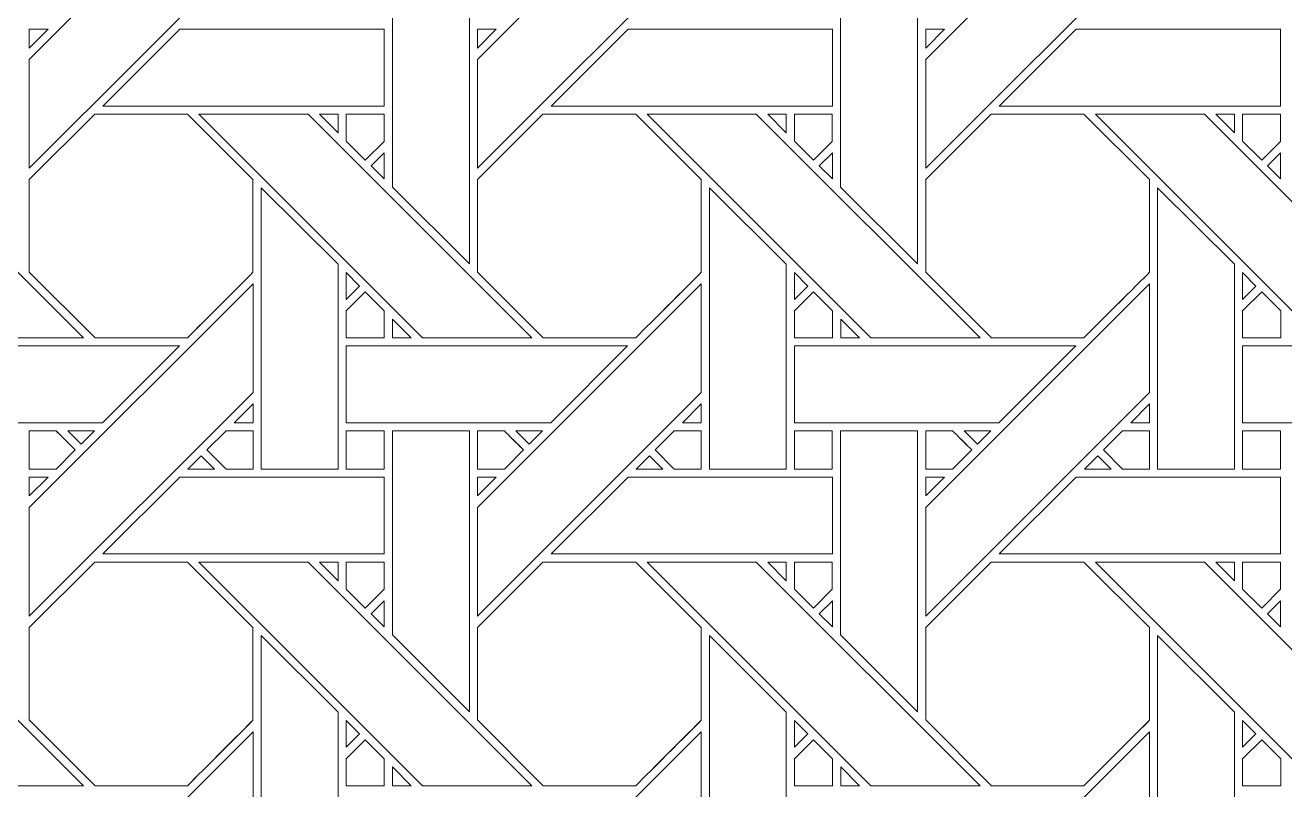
# Model space of a CAD drawing. Header units: inches. Extents: x 4.4 to 20.4, y 1.1 to 17.1.
# Drawn here: x 9.766 to 12.432, y 6.477 to 8.097 of the extents above; entities that cross this region are included whole.
import ezdxf

# ---------------------------------------------------------------- set-up
doc = ezdxf.new("R2010")
doc.units = ezdxf.units.IN
doc.header["$MEASUREMENT"] = 0
doc.layers.add('Design', color=7, linetype='Continuous', lineweight=0)

msp = doc.modelspace()

# ---------------------------------------------------------------- linework, layer by layer
at = {"layer": 'Design'}
for points, knots in [([(12.3829, 17.0948), (7.9646, 17.0948), (4.3829, 13.513), (4.3829, 9.0948), (4.3829, 4.6765), (7.9646, 1.0948), (12.3829, 1.0948), (16.8011, 1.0948), (20.3829, 4.6765), (20.3829, 9.0948), (20.3829, 13.513), (16.8011, 17.0948), (12.3829, 17.0948)], [0, 0, 0, 0, 1, 1, 1, 2, 2, 2, 3, 3, 3, 4, 4, 4, 4]), ([(12.3829, 16.2388), (8.4373, 16.2388), (5.2388, 13.0403), (5.2388, 9.0948), (5.2388, 5.1492), (8.4373, 1.9507), (12.3829, 1.9507), (16.3284, 1.9507), (19.5269, 5.1492), (19.5269, 9.0948), (19.5269, 13.0403), (16.3284, 16.2388), (12.3829, 16.2388)], [0, 0, 0, 0, 1, 1, 1, 2, 2, 2, 3, 3, 3, 4, 4, 4, 4]), ([(9.7742, 8.0244), (9.7742, 8.0244), (10.2479, 8.498), (10.2479, 8.498), (10.2479, 8.498), (10.2479, 8.2679), (10.2479, 8.2679), (10.2479, 8.2679), (9.7742, 7.7943), (9.7742, 7.7943), (9.7742, 7.7943), (9.7742, 8.0244), (9.7742, 8.0244)], [0, 0, 0, 0, 1, 1, 1, 2, 2, 2, 3, 3, 3, 4, 4, 4, 4]), ([(10.7229, 8.0244), (10.7229, 8.0244), (11.1966, 8.498), (11.1966, 8.498), (11.1966, 8.498), (11.1966, 8.2679), (11.1966, 8.2679), (11.1966, 8.2679), (10.7229, 7.7943), (10.7229, 7.7943), (10.7229, 7.7943), (10.7229, 8.0244), (10.7229, 8.0244)], [0, 0, 0, 0, 1, 1, 1, 2, 2, 2, 3, 3, 3, 4, 4, 4, 4]), ([(11.6717, 8.0244), (11.6717, 8.0244), (12.1453, 8.498), (12.1453, 8.498), (12.1453, 8.498), (12.1453, 8.2679), (12.1453, 8.2679), (12.1453, 8.2679), (11.6717, 7.7943), (11.6717, 7.7943), (11.6717, 7.7943), (11.6717, 8.0244), (11.6717, 8.0244)], [0, 0, 0, 0, 1, 1, 1, 2, 2, 2, 3, 3, 3, 4, 4, 4, 4]), ([(10.7058, 8.1865), (10.7058, 8.1865), (10.7058, 7.5914), (10.7058, 7.5914), (10.7058, 7.5914), (10.5429, 7.7543), (10.5429, 7.7543), (10.5429, 7.7543), (10.5429, 8.1865), (10.5429, 8.1865), (10.5429, 8.1865), (10.7058, 8.1865), (10.7058, 8.1865)], [0, 0, 0, 0, 1, 1, 1, 2, 2, 2, 3, 3, 3, 4, 4, 4, 4]), ([(11.6545, 8.1865), (11.6545, 8.1865), (11.6545, 7.5914), (11.6545, 7.5914), (11.6545, 7.5914), (11.4916, 7.7543), (11.4916, 7.7543), (11.4916, 7.7543), (11.4916, 8.1865), (11.4916, 8.1865), (11.4916, 8.1865), (11.6545, 8.1865), (11.6545, 8.1865)], [0, 0, 0, 0, 1, 1, 1, 2, 2, 2, 3, 3, 3, 4, 4, 4, 4]), ([(9.8141, 8.0885), (9.8141, 8.0885), (9.7742, 8.0487), (9.7742, 8.0487), (9.7742, 8.0487), (9.7742, 8.0885), (9.7742, 8.0885), (9.7742, 8.0885), (9.8141, 8.0885), (9.8141, 8.0885)], [0, 0, 0, 0, 1, 1, 1, 2, 2, 2, 3, 3, 3, 3]), ([(9.9301, 7.9257), (9.9301, 7.9257), (10.0929, 8.0885), (10.0929, 8.0885), (10.0929, 8.0885), (10.5253, 8.0885), (10.5253, 8.0885), (10.5253, 8.0885), (10.5253, 7.9257), (10.5253, 7.9257), (10.5253, 7.9257), (9.9301, 7.9257), (9.9301, 7.9257)], [0, 0, 0, 0, 1, 1, 1, 2, 2, 2, 3, 3, 3, 4, 4, 4, 4]), ([(10.7628, 8.0885), (10.7628, 8.0885), (10.7229, 8.0487), (10.7229, 8.0487), (10.7229, 8.0487), (10.7229, 8.0885), (10.7229, 8.0885), (10.7229, 8.0885), (10.7628, 8.0885), (10.7628, 8.0885)], [0, 0, 0, 0, 1, 1, 1, 2, 2, 2, 3, 3, 3, 3]), ([(11.0416, 8.0885), (11.0416, 8.0885), (11.4741, 8.0885), (11.4741, 8.0885), (11.4741, 8.0885), (11.4741, 7.9257), (11.4741, 7.9257), (11.4741, 7.9257), (10.8788, 7.9257), (10.8788, 7.9257), (10.8788, 7.9257), (11.0416, 8.0885), (11.0416, 8.0885)], [0, 0, 0, 0, 1, 1, 1, 2, 2, 2, 3, 3, 3, 4, 4, 4, 4]), ([(11.7115, 8.0885), (11.7115, 8.0885), (11.6717, 8.0487), (11.6717, 8.0487), (11.6717, 8.0487), (11.6717, 8.0885), (11.6717, 8.0885), (11.6717, 8.0885), (11.7115, 8.0885), (11.7115, 8.0885)], [0, 0, 0, 0, 1, 1, 1, 2, 2, 2, 3, 3, 3, 3]), ([(11.9904, 8.0885), (11.9904, 8.0885), (12.4228, 8.0885), (12.4228, 8.0885), (12.4228, 8.0885), (12.4228, 7.9257), (12.4228, 7.9257), (12.4228, 7.9257), (11.8275, 7.9257), (11.8275, 7.9257), (11.8275, 7.9257), (11.9904, 8.0885), (11.9904, 8.0885)], [0, 0, 0, 0, 1, 1, 1, 2, 2, 2, 3, 3, 3, 4, 4, 4, 4]), ([(9.1846, 7.9086), (9.1846, 7.9086), (9.4156, 7.9086), (9.4156, 7.9086), (9.4156, 7.9086), (9.8892, 7.435), (9.8892, 7.435), (9.8892, 7.435), (9.6582, 7.435), (9.6582, 7.435), (9.6582, 7.435), (9.1846, 7.9086), (9.1846, 7.9086)], [0, 0, 0, 0, 1, 1, 1, 2, 2, 2, 3, 3, 3, 4, 4, 4, 4]), ([(9.9129, 7.9086), (9.9129, 7.9086), (10.1091, 7.9086), (10.1091, 7.9086), (10.1091, 7.9086), (10.2478, 7.7699), (10.2478, 7.7699), (10.2478, 7.7699), (10.2478, 7.5737), (10.2478, 7.5737), (10.23, 7.5557), (10.1181, 7.444), (10.1091, 7.435), (10.1091, 7.435), (9.9134, 7.435), (9.9134, 7.435), (9.9134, 7.435), (9.7742, 7.5742), (9.7742, 7.5742), (9.7742, 7.5742), (9.7742, 7.7699), (9.7742, 7.7699), (9.7742, 7.7699), (9.9129, 7.9086), (9.9129, 7.9086)], [0, 0, 0, 0, 1, 1, 1, 2, 2, 2, 3, 3, 3, 4, 4, 4, 5, 5, 5, 6, 6, 6, 7, 7, 7, 8, 8, 8, 8]), ([(9.7742, 7.5742), (9.7742, 7.5742), (9.7742, 7.7699), (9.7742, 7.7699), (9.7742, 7.7699), (9.9129, 7.9086), (9.9129, 7.9086), (9.9129, 7.9086), (10.1091, 7.9086), (10.1091, 7.9086), (10.1091, 7.9086), (10.2478, 7.7699), (10.2478, 7.7699), (10.2478, 7.7699), (10.2478, 7.5737), (10.2478, 7.5737), (10.2301, 7.5558), (10.1182, 7.444), (10.1091, 7.435), (10.1091, 7.435), (9.9134, 7.435), (9.9134, 7.435), (9.9134, 7.435), (9.7742, 7.5742), (9.7742, 7.5742)], [0, 0, 0, 0, 1, 1, 1, 2, 2, 2, 3, 3, 3, 4, 4, 4, 5, 5, 5, 6, 6, 6, 7, 7, 7, 8, 8, 8, 8]), ([(10.1334, 7.9086), (10.1334, 7.9086), (10.3643, 7.9086), (10.3643, 7.9086), (10.3643, 7.9086), (10.838, 7.435), (10.838, 7.435), (10.838, 7.435), (10.6069, 7.435), (10.6069, 7.435), (10.6069, 7.435), (10.1334, 7.9086), (10.1334, 7.9086)], [0, 0, 0, 0, 1, 1, 1, 2, 2, 2, 3, 3, 3, 4, 4, 4, 4]), ([(10.4279, 7.9086), (10.4279, 7.9086), (10.4279, 7.8688), (10.4279, 7.8688), (10.4279, 7.8688), (10.3884, 7.9086), (10.3884, 7.9086), (10.3884, 7.9086), (10.4279, 7.9086), (10.4279, 7.9086)], [0, 0, 0, 0, 1, 1, 1, 2, 2, 2, 3, 3, 3, 3]), ([(10.5253, 7.9086), (10.5253, 7.9086), (10.5253, 7.851), (10.5253, 7.851), (10.5253, 7.851), (10.4854, 7.8111), (10.4854, 7.8111), (10.4854, 7.8111), (10.445, 7.8514), (10.445, 7.8514), (10.445, 7.8514), (10.445, 7.9086), (10.445, 7.9086), (10.445, 7.9086), (10.5253, 7.9086), (10.5253, 7.9086)], [0, 0, 0, 0, 1, 1, 1, 2, 2, 2, 3, 3, 3, 4, 4, 4, 5, 5, 5, 5]), ([(10.4854, 7.8111), (10.4854, 7.8111), (10.445, 7.8514), (10.445, 7.8514), (10.445, 7.8514), (10.445, 7.9086), (10.445, 7.9086), (10.445, 7.9086), (10.5253, 7.9086), (10.5253, 7.9086), (10.5253, 7.9086), (10.5253, 7.851), (10.5253, 7.851), (10.5253, 7.851), (10.4854, 7.8111), (10.4854, 7.8111)], [0, 0, 0, 0, 1, 1, 1, 2, 2, 2, 3, 3, 3, 4, 4, 4, 5, 5, 5, 5]), ([(10.8616, 7.9086), (10.8616, 7.9086), (11.0578, 7.9086), (11.0578, 7.9086), (11.0578, 7.9086), (11.1966, 7.7699), (11.1966, 7.7699), (11.1966, 7.7699), (11.1966, 7.5737), (11.1966, 7.5737), (11.1788, 7.5557), (11.0669, 7.444), (11.0579, 7.435), (11.0579, 7.435), (10.8622, 7.435), (10.8622, 7.435), (10.8622, 7.435), (10.7229, 7.5742), (10.7229, 7.5742), (10.7229, 7.5742), (10.7229, 7.7699), (10.7229, 7.7699), (10.7229, 7.7699), (10.8616, 7.9086), (10.8616, 7.9086)], [0, 0, 0, 0, 1, 1, 1, 2, 2, 2, 3, 3, 3, 4, 4, 4, 5, 5, 5, 6, 6, 6, 7, 7, 7, 8, 8, 8, 8]), ([(10.7229, 7.7699), (10.7229, 7.7699), (10.8616, 7.9086), (10.8616, 7.9086), (10.8616, 7.9086), (11.0578, 7.9086), (11.0578, 7.9086), (11.0578, 7.9086), (11.1966, 7.7699), (11.1966, 7.7699), (11.1966, 7.7699), (11.1966, 7.5737), (11.1966, 7.5737), (11.1786, 7.5555), (11.0667, 7.4438), (11.0579, 7.435), (11.0579, 7.435), (10.8622, 7.435), (10.8622, 7.435), (10.8622, 7.435), (10.7229, 7.5742), (10.7229, 7.5742), (10.7229, 7.5742), (10.7229, 7.7699), (10.7229, 7.7699)], [0, 0, 0, 0, 1, 1, 1, 2, 2, 2, 3, 3, 3, 4, 4, 4, 5, 5, 5, 6, 6, 6, 7, 7, 7, 8, 8, 8, 8]), ([(11.0821, 7.9086), (11.0821, 7.9086), (11.313, 7.9086), (11.313, 7.9086), (11.313, 7.9086), (11.7867, 7.435), (11.7867, 7.435), (11.7867, 7.435), (11.5556, 7.435), (11.5556, 7.435), (11.5556, 7.435), (11.0821, 7.9086), (11.0821, 7.9086)], [0, 0, 0, 0, 1, 1, 1, 2, 2, 2, 3, 3, 3, 4, 4, 4, 4]), ([(11.3766, 7.9086), (11.3766, 7.9086), (11.3766, 7.8688), (11.3766, 7.8688), (11.3766, 7.8688), (11.3372, 7.9086), (11.3372, 7.9086), (11.3372, 7.9086), (11.3766, 7.9086), (11.3766, 7.9086)], [0, 0, 0, 0, 1, 1, 1, 2, 2, 2, 3, 3, 3, 3]), ([(11.474, 7.9086), (11.474, 7.9086), (11.474, 7.851), (11.474, 7.851), (11.474, 7.851), (11.4341, 7.8111), (11.4341, 7.8111), (11.4341, 7.8111), (11.3938, 7.8514), (11.3938, 7.8514), (11.3938, 7.8514), (11.3938, 7.9086), (11.3938, 7.9086), (11.3938, 7.9086), (11.474, 7.9086), (11.474, 7.9086)], [0, 0, 0, 0, 1, 1, 1, 2, 2, 2, 3, 3, 3, 4, 4, 4, 5, 5, 5, 5]), ([(11.4341, 7.8111), (11.4341, 7.8111), (11.3938, 7.8514), (11.3938, 7.8514), (11.3938, 7.8514), (11.3938, 7.9086), (11.3938, 7.9086), (11.3938, 7.9086), (11.474, 7.9086), (11.474, 7.9086), (11.474, 7.9086), (11.474, 7.851), (11.474, 7.851), (11.474, 7.851), (11.4341, 7.8111), (11.4341, 7.8111)], [0, 0, 0, 0, 1, 1, 1, 2, 2, 2, 3, 3, 3, 4, 4, 4, 5, 5, 5, 5]), ([(12.0066, 7.435), (12.0066, 7.435), (11.8109, 7.435), (11.8109, 7.435), (11.8109, 7.435), (11.6717, 7.5742), (11.6717, 7.5742), (11.6717, 7.5742), (11.6717, 7.7699), (11.6717, 7.7699), (11.6717, 7.7699), (11.8104, 7.9086), (11.8104, 7.9086), (11.8104, 7.9086), (12.0066, 7.9086), (12.0066, 7.9086), (12.0066, 7.9086), (12.1453, 7.7699), (12.1453, 7.7699), (12.1453, 7.7699), (12.1453, 7.5737), (12.1453, 7.5737), (12.1275, 7.5557), (12.0156, 7.444), (12.0066, 7.435)], [0, 0, 0, 0, 1, 1, 1, 2, 2, 2, 3, 3, 3, 4, 4, 4, 5, 5, 5, 6, 6, 6, 7, 7, 7, 8, 8, 8, 8]), ([(11.6717, 7.5742), (11.6717, 7.5742), (11.6717, 7.7699), (11.6717, 7.7699), (11.6717, 7.7699), (11.8104, 7.9086), (11.8104, 7.9086), (11.8104, 7.9086), (12.0066, 7.9086), (12.0066, 7.9086), (12.0066, 7.9086), (12.1453, 7.7699), (12.1453, 7.7699), (12.1453, 7.7699), (12.1453, 7.5737), (12.1453, 7.5737), (12.1274, 7.5556), (12.0155, 7.4439), (12.0066, 7.435), (12.0066, 7.435), (11.8109, 7.435), (11.8109, 7.435), (11.8109, 7.435), (11.6717, 7.5742), (11.6717, 7.5742)], [0, 0, 0, 0, 1, 1, 1, 2, 2, 2, 3, 3, 3, 4, 4, 4, 5, 5, 5, 6, 6, 6, 7, 7, 7, 8, 8, 8, 8]), ([(12.0308, 7.9086), (12.0308, 7.9086), (12.2618, 7.9086), (12.2618, 7.9086), (12.2618, 7.9086), (12.7354, 7.435), (12.7354, 7.435), (12.7354, 7.435), (12.5044, 7.435), (12.5044, 7.435), (12.5044, 7.435), (12.0308, 7.9086), (12.0308, 7.9086)], [0, 0, 0, 0, 1, 1, 1, 2, 2, 2, 3, 3, 3, 4, 4, 4, 4]), ([(12.3253, 7.9086), (12.3253, 7.9086), (12.3253, 7.8688), (12.3253, 7.8688), (12.3253, 7.8688), (12.2859, 7.9086), (12.2859, 7.9086), (12.2859, 7.9086), (12.3253, 7.9086), (12.3253, 7.9086)], [0, 0, 0, 0, 1, 1, 1, 2, 2, 2, 3, 3, 3, 3]), ([(12.4228, 7.9086), (12.4228, 7.9086), (12.4228, 7.851), (12.4228, 7.851), (12.4228, 7.851), (12.3828, 7.8111), (12.3828, 7.8111), (12.3828, 7.8111), (12.3425, 7.8514), (12.3425, 7.8514), (12.3425, 7.8514), (12.3425, 7.9086), (12.3425, 7.9086), (12.3425, 7.9086), (12.4228, 7.9086), (12.4228, 7.9086)], [0, 0, 0, 0, 1, 1, 1, 2, 2, 2, 3, 3, 3, 4, 4, 4, 5, 5, 5, 5]), ([(12.3828, 7.8111), (12.3828, 7.8111), (12.3425, 7.8514), (12.3425, 7.8514), (12.3425, 7.8514), (12.3425, 7.9086), (12.3425, 7.9086), (12.3425, 7.9086), (12.4228, 7.9086), (12.4228, 7.9086), (12.4228, 7.9086), (12.4228, 7.851), (12.4228, 7.851), (12.4228, 7.851), (12.3828, 7.8111), (12.3828, 7.8111)], [0, 0, 0, 0, 1, 1, 1, 2, 2, 2, 3, 3, 3, 4, 4, 4, 5, 5, 5, 5]), ([(10.5253, 7.8268), (10.5253, 7.8268), (10.5253, 7.7716), (10.5253, 7.7716), (10.5253, 7.7716), (10.4976, 7.799), (10.4976, 7.799), (10.4976, 7.799), (10.5253, 7.8268), (10.5253, 7.8268)], [0, 0, 0, 0, 1, 1, 1, 2, 2, 2, 3, 3, 3, 3]), ([(11.4741, 7.8268), (11.4741, 7.8268), (11.4741, 7.7716), (11.4741, 7.7716), (11.4741, 7.7716), (11.4463, 7.799), (11.4463, 7.799), (11.4463, 7.799), (11.4741, 7.8268), (11.4741, 7.8268)], [0, 0, 0, 0, 1, 1, 1, 2, 2, 2, 3, 3, 3, 3]), ([(12.4228, 7.8268), (12.4228, 7.8268), (12.4228, 7.7716), (12.4228, 7.7716), (12.4228, 7.7716), (12.395, 7.799), (12.395, 7.799), (12.395, 7.799), (12.4228, 7.8268), (12.4228, 7.8268)], [0, 0, 0, 0, 1, 1, 1, 2, 2, 2, 3, 3, 3, 3]), ([(10.4278, 7.5906), (10.4278, 7.5906), (10.4278, 7.157), (10.4278, 7.157), (10.4278, 7.157), (10.265, 7.157), (10.265, 7.157), (10.265, 7.157), (10.265, 7.7528), (10.265, 7.7528), (10.265, 7.7528), (10.4278, 7.5906), (10.4278, 7.5906)], [0, 0, 0, 0, 1, 1, 1, 2, 2, 2, 3, 3, 3, 4, 4, 4, 4]), ([(11.3765, 7.5906), (11.3765, 7.5906), (11.3765, 7.157), (11.3765, 7.157), (11.3765, 7.157), (11.2137, 7.157), (11.2137, 7.157), (11.2137, 7.157), (11.2137, 7.7528), (11.2137, 7.7528), (11.2137, 7.7528), (11.3765, 7.5906), (11.3765, 7.5906)], [0, 0, 0, 0, 1, 1, 1, 2, 2, 2, 3, 3, 3, 4, 4, 4, 4]), ([(12.3252, 7.5906), (12.3252, 7.5906), (12.3252, 7.157), (12.3252, 7.157), (12.3252, 7.157), (12.1625, 7.157), (12.1625, 7.157), (12.1625, 7.157), (12.1625, 7.7528), (12.1625, 7.7528), (12.1625, 7.7528), (12.3252, 7.5906), (12.3252, 7.5906)], [0, 0, 0, 0, 1, 1, 1, 2, 2, 2, 3, 3, 3, 4, 4, 4, 4]), ([(10.4733, 7.5446), (10.4733, 7.5446), (10.4451, 7.5164), (10.4451, 7.5164), (10.4451, 7.5164), (10.4451, 7.5732), (10.4451, 7.5732), (10.4451, 7.5732), (10.4733, 7.5446), (10.4733, 7.5446)], [0, 0, 0, 0, 1, 1, 1, 2, 2, 2, 3, 3, 3, 3]), ([(11.3938, 7.5164), (11.3938, 7.5164), (11.3938, 7.5732), (11.3938, 7.5732), (11.3938, 7.5732), (11.422, 7.5446), (11.422, 7.5446), (11.422, 7.5446), (11.3938, 7.5164), (11.3938, 7.5164)], [0, 0, 0, 0, 1, 1, 1, 2, 2, 2, 3, 3, 3, 3]), ([(12.3425, 7.5164), (12.3425, 7.5164), (12.3425, 7.5732), (12.3425, 7.5732), (12.3425, 7.5732), (12.3707, 7.5446), (12.3707, 7.5446), (12.3707, 7.5446), (12.3425, 7.5164), (12.3425, 7.5164)], [0, 0, 0, 0, 1, 1, 1, 2, 2, 2, 3, 3, 3, 3]), ([(9.7742, 7.0756), (9.7742, 7.0756), (10.2479, 7.5492), (10.2479, 7.5492), (10.2479, 7.5492), (10.2479, 7.3192), (10.2479, 7.3192), (10.2479, 7.3192), (9.7742, 6.8455), (9.7742, 6.8455), (9.7742, 6.8455), (9.7742, 7.0756), (9.7742, 7.0756)], [0, 0, 0, 0, 1, 1, 1, 2, 2, 2, 3, 3, 3, 4, 4, 4, 4]), ([(10.7229, 7.0756), (10.7229, 7.0756), (11.1966, 7.5492), (11.1966, 7.5492), (11.1966, 7.5492), (11.1966, 7.3192), (11.1966, 7.3192), (11.1966, 7.3192), (10.7229, 6.8455), (10.7229, 6.8455), (10.7229, 6.8455), (10.7229, 7.0756), (10.7229, 7.0756)], [0, 0, 0, 0, 1, 1, 1, 2, 2, 2, 3, 3, 3, 4, 4, 4, 4]), ([(11.6717, 7.0756), (11.6717, 7.0756), (12.1453, 7.5492), (12.1453, 7.5492), (12.1453, 7.5492), (12.1453, 7.3192), (12.1453, 7.3192), (12.1453, 7.3192), (11.6717, 6.8455), (11.6717, 6.8455), (11.6717, 6.8455), (11.6717, 7.0756), (11.6717, 7.0756)], [0, 0, 0, 0, 1, 1, 1, 2, 2, 2, 3, 3, 3, 4, 4, 4, 4]), ([(10.4451, 7.4347), (10.4451, 7.4347), (10.4451, 7.492), (10.4451, 7.492), (10.4451, 7.492), (10.4854, 7.5323), (10.4854, 7.5323), (10.4854, 7.5323), (10.5257, 7.492), (10.5257, 7.492), (10.5257, 7.492), (10.5257, 7.4347), (10.5257, 7.4347), (10.5257, 7.4347), (10.4451, 7.4347), (10.4451, 7.4347)], [0, 0, 0, 0, 1, 1, 1, 2, 2, 2, 3, 3, 3, 4, 4, 4, 5, 5, 5, 5]), ([(10.4451, 7.492), (10.4451, 7.492), (10.4854, 7.5323), (10.4854, 7.5323), (10.4854, 7.5323), (10.5257, 7.492), (10.5257, 7.492), (10.5257, 7.492), (10.5257, 7.4347), (10.5257, 7.4347), (10.5257, 7.4347), (10.4451, 7.4347), (10.4451, 7.4347), (10.4451, 7.4347), (10.4451, 7.492), (10.4451, 7.492)], [0, 0, 0, 0, 1, 1, 1, 2, 2, 2, 3, 3, 3, 4, 4, 4, 5, 5, 5, 5]), ([(11.3938, 7.4347), (11.3938, 7.4347), (11.3938, 7.492), (11.3938, 7.492), (11.3938, 7.492), (11.4341, 7.5323), (11.4341, 7.5323), (11.4341, 7.5323), (11.4745, 7.492), (11.4745, 7.492), (11.4745, 7.492), (11.4745, 7.4347), (11.4745, 7.4347), (11.4745, 7.4347), (11.3938, 7.4347), (11.3938, 7.4347)], [0, 0, 0, 0, 1, 1, 1, 2, 2, 2, 3, 3, 3, 4, 4, 4, 5, 5, 5, 5]), ([(11.3938, 7.4347), (11.3938, 7.4347), (11.3938, 7.492), (11.3938, 7.492), (11.3938, 7.492), (11.4341, 7.5323), (11.4341, 7.5323), (11.4341, 7.5323), (11.4745, 7.492), (11.4745, 7.492), (11.4745, 7.492), (11.4745, 7.4347), (11.4745, 7.4347), (11.4745, 7.4347), (11.3938, 7.4347), (11.3938, 7.4347)], [0, 0, 0, 0, 1, 1, 1, 2, 2, 2, 3, 3, 3, 4, 4, 4, 5, 5, 5, 5]), ([(12.3425, 7.4347), (12.3425, 7.4347), (12.3425, 7.492), (12.3425, 7.492), (12.3425, 7.492), (12.3829, 7.5323), (12.3829, 7.5323), (12.3829, 7.5323), (12.4232, 7.492), (12.4232, 7.492), (12.4232, 7.492), (12.4232, 7.4347), (12.4232, 7.4347), (12.4232, 7.4347), (12.3425, 7.4347), (12.3425, 7.4347)], [0, 0, 0, 0, 1, 1, 1, 2, 2, 2, 3, 3, 3, 4, 4, 4, 5, 5, 5, 5]), ([(12.3829, 7.5323), (12.3829, 7.5323), (12.4232, 7.492), (12.4232, 7.492), (12.4232, 7.492), (12.4232, 7.4347), (12.4232, 7.4347), (12.4232, 7.4347), (12.3425, 7.4347), (12.3425, 7.4347), (12.3425, 7.4347), (12.3425, 7.492), (12.3425, 7.492), (12.3425, 7.492), (12.3829, 7.5323), (12.3829, 7.5323)], [0, 0, 0, 0, 1, 1, 1, 2, 2, 2, 3, 3, 3, 4, 4, 4, 5, 5, 5, 5]), ([(10.5827, 7.4349), (10.5827, 7.4349), (10.543, 7.4349), (10.543, 7.4349), (10.543, 7.4349), (10.543, 7.4747), (10.543, 7.4747), (10.543, 7.4747), (10.5827, 7.4349), (10.5827, 7.4349)], [0, 0, 0, 0, 1, 1, 1, 2, 2, 2, 3, 3, 3, 3]), ([(11.5314, 7.4349), (11.5314, 7.4349), (11.4917, 7.4349), (11.4917, 7.4349), (11.4917, 7.4349), (11.4917, 7.4747), (11.4917, 7.4747), (11.4917, 7.4747), (11.5314, 7.4349), (11.5314, 7.4349)], [0, 0, 0, 0, 1, 1, 1, 2, 2, 2, 3, 3, 3, 3]), ([(9.4964, 7.255), (9.4964, 7.255), (9.4964, 7.4177), (9.4964, 7.4177), (9.4964, 7.4177), (10.0921, 7.4177), (10.0921, 7.4177), (10.0921, 7.4177), (9.9293, 7.255), (9.9293, 7.255), (9.9293, 7.255), (9.4964, 7.255), (9.4964, 7.255)], [0, 0, 0, 0, 1, 1, 1, 2, 2, 2, 3, 3, 3, 4, 4, 4, 4]), ([(10.4451, 7.255), (10.4451, 7.255), (10.4451, 7.4177), (10.4451, 7.4177), (10.4451, 7.4177), (11.0408, 7.4177), (11.0408, 7.4177), (11.0408, 7.4177), (10.8781, 7.255), (10.8781, 7.255), (10.8781, 7.255), (10.4451, 7.255), (10.4451, 7.255)], [0, 0, 0, 0, 1, 1, 1, 2, 2, 2, 3, 3, 3, 4, 4, 4, 4]), ([(11.3938, 7.255), (11.3938, 7.255), (11.3938, 7.4177), (11.3938, 7.4177), (11.3938, 7.4177), (11.9895, 7.4177), (11.9895, 7.4177), (11.9895, 7.4177), (11.8268, 7.255), (11.8268, 7.255), (11.8268, 7.255), (11.3938, 7.255), (11.3938, 7.255)], [0, 0, 0, 0, 1, 1, 1, 2, 2, 2, 3, 3, 3, 4, 4, 4, 4]), ([(12.3425, 7.255), (12.3425, 7.255), (12.3425, 7.4177), (12.3425, 7.4177), (12.3425, 7.4177), (12.9382, 7.4177), (12.9382, 7.4177), (12.9382, 7.4177), (12.7755, 7.255), (12.7755, 7.255), (12.7755, 7.255), (12.3425, 7.255), (12.3425, 7.255)], [0, 0, 0, 0, 1, 1, 1, 2, 2, 2, 3, 3, 3, 4, 4, 4, 4]), ([(10.2081, 7.255), (10.2081, 7.255), (10.2479, 7.2948), (10.2479, 7.2948), (10.2479, 7.2948), (10.2479, 7.255), (10.2479, 7.255), (10.2479, 7.255), (10.2081, 7.255), (10.2081, 7.255)], [0, 0, 0, 0, 1, 1, 1, 2, 2, 2, 3, 3, 3, 3]), ([(11.1568, 7.255), (11.1568, 7.255), (11.1966, 7.2948), (11.1966, 7.2948), (11.1966, 7.2948), (11.1966, 7.255), (11.1966, 7.255), (11.1966, 7.255), (11.1568, 7.255), (11.1568, 7.255)], [0, 0, 0, 0, 1, 1, 1, 2, 2, 2, 3, 3, 3, 3]), ([(12.1056, 7.255), (12.1056, 7.255), (12.1453, 7.2948), (12.1453, 7.2948), (12.1453, 7.2948), (12.1453, 7.255), (12.1453, 7.255), (12.1453, 7.255), (12.1056, 7.255), (12.1056, 7.255)], [0, 0, 0, 0, 1, 1, 1, 2, 2, 2, 3, 3, 3, 3]), ([(9.8313, 7.2377), (9.8364, 7.2326), (9.8672, 7.2018), (9.8716, 7.1974), (9.8716, 7.1974), (9.8312, 7.1569), (9.8312, 7.1569), (9.8312, 7.1569), (9.7742, 7.1569), (9.7742, 7.1569), (9.7742, 7.1569), (9.7742, 7.2377), (9.7742, 7.2377), (9.7742, 7.2377), (9.8313, 7.2377), (9.8313, 7.2377)], [0, 0, 0, 0, 1, 1, 1, 2, 2, 2, 3, 3, 3, 4, 4, 4, 5, 5, 5, 5]), ([(9.7742, 7.2377), (9.7742, 7.2377), (9.8313, 7.2377), (9.8313, 7.2377), (9.8367, 7.2323), (9.8716, 7.1974), (9.8716, 7.1974), (9.8716, 7.1974), (9.8312, 7.1569), (9.8312, 7.1569), (9.8312, 7.1569), (9.7742, 7.1569), (9.7742, 7.1569), (9.7742, 7.1569), (9.7742, 7.2377), (9.7742, 7.2377)], [0, 0, 0, 0, 1, 1, 1, 2, 2, 2, 3, 3, 3, 4, 4, 4, 5, 5, 5, 5]), ([(9.9121, 7.2377), (9.9121, 7.2377), (9.8838, 7.2096), (9.8838, 7.2096), (9.8838, 7.2096), (9.8556, 7.2377), (9.8556, 7.2377), (9.8556, 7.2377), (9.9121, 7.2377), (9.9121, 7.2377)], [0, 0, 0, 0, 1, 1, 1, 2, 2, 2, 3, 3, 3, 3]), ([(10.2479, 7.2377), (10.2479, 7.2377), (10.2479, 7.1569), (10.2479, 7.1569), (10.2479, 7.1569), (10.1907, 7.1569), (10.1907, 7.1569), (10.1907, 7.1569), (10.1504, 7.1973), (10.1504, 7.1973), (10.1504, 7.1973), (10.1908, 7.2377), (10.1908, 7.2377), (10.1908, 7.2377), (10.2479, 7.2377), (10.2479, 7.2377)], [0, 0, 0, 0, 1, 1, 1, 2, 2, 2, 3, 3, 3, 4, 4, 4, 5, 5, 5, 5]), ([(10.1504, 7.1973), (10.1504, 7.1973), (10.1908, 7.2377), (10.1908, 7.2377), (10.1908, 7.2377), (10.2479, 7.2377), (10.2479, 7.2377), (10.2479, 7.2377), (10.2479, 7.1569), (10.2479, 7.1569), (10.2479, 7.1569), (10.1907, 7.1569), (10.1907, 7.1569), (10.1907, 7.1569), (10.1504, 7.1973), (10.1504, 7.1973)], [0, 0, 0, 0, 1, 1, 1, 2, 2, 2, 3, 3, 3, 4, 4, 4, 5, 5, 5, 5]), ([(10.4451, 7.1569), (10.4451, 7.1569), (10.4451, 7.2377), (10.4451, 7.2377), (10.4451, 7.2377), (10.5253, 7.2377), (10.5253, 7.2377), (10.5253, 7.2377), (10.5253, 7.1569), (10.5253, 7.1569), (10.5253, 7.1569), (10.4451, 7.1569), (10.4451, 7.1569)], [0, 0, 0, 0, 1, 1, 1, 2, 2, 2, 3, 3, 3, 4, 4, 4, 4]), ([(10.4451, 7.2377), (10.4451, 7.2377), (10.5253, 7.2377), (10.5253, 7.2377), (10.5253, 7.2377), (10.5253, 7.1569), (10.5253, 7.1569), (10.5253, 7.1569), (10.4451, 7.1569), (10.4451, 7.1569), (10.4451, 7.1569), (10.4451, 7.2377), (10.4451, 7.2377)], [0, 0, 0, 0, 1, 1, 1, 2, 2, 2, 3, 3, 3, 4, 4, 4, 4]), ([(10.7058, 7.2377), (10.7058, 7.2377), (10.7058, 6.6426), (10.7058, 6.6426), (10.7058, 6.6426), (10.5429, 6.8055), (10.5429, 6.8055), (10.5429, 6.8055), (10.5429, 7.2377), (10.5429, 7.2377), (10.5429, 7.2377), (10.7058, 7.2377), (10.7058, 7.2377)], [0, 0, 0, 0, 1, 1, 1, 2, 2, 2, 3, 3, 3, 4, 4, 4, 4]), ([(10.78, 7.2377), (10.7851, 7.2326), (10.8159, 7.2018), (10.8203, 7.1974), (10.8203, 7.1974), (10.7799, 7.1569), (10.7799, 7.1569), (10.7799, 7.1569), (10.7229, 7.1569), (10.7229, 7.1569), (10.7229, 7.1569), (10.7229, 7.2377), (10.7229, 7.2377), (10.7229, 7.2377), (10.78, 7.2377), (10.78, 7.2377)], [0, 0, 0, 0, 1, 1, 1, 2, 2, 2, 3, 3, 3, 4, 4, 4, 5, 5, 5, 5]), ([(10.8203, 7.1974), (10.8203, 7.1974), (10.7799, 7.1569), (10.7799, 7.1569), (10.7799, 7.1569), (10.7229, 7.1569), (10.7229, 7.1569), (10.7229, 7.1569), (10.7229, 7.2377), (10.7229, 7.2377), (10.7229, 7.2377), (10.78, 7.2377), (10.78, 7.2377), (10.7855, 7.2323), (10.8203, 7.1974), (10.8203, 7.1974)], [0, 0, 0, 0, 1, 1, 1, 2, 2, 2, 3, 3, 3, 4, 4, 4, 5, 5, 5, 5]), ([(10.8044, 7.2377), (10.8044, 7.2377), (10.8608, 7.2377), (10.8608, 7.2377), (10.8608, 7.2377), (10.8325, 7.2096), (10.8325, 7.2096), (10.8325, 7.2096), (10.8044, 7.2377), (10.8044, 7.2377)], [0, 0, 0, 0, 1, 1, 1, 2, 2, 2, 3, 3, 3, 3]), ([(11.1395, 7.1569), (11.1395, 7.1569), (11.0991, 7.1973), (11.0991, 7.1973), (11.0991, 7.1973), (11.1396, 7.2377), (11.1396, 7.2377), (11.1396, 7.2377), (11.1966, 7.2377), (11.1966, 7.2377), (11.1966, 7.2377), (11.1966, 7.1569), (11.1966, 7.1569), (11.1966, 7.1569), (11.1395, 7.1569), (11.1395, 7.1569)], [0, 0, 0, 0, 1, 1, 1, 2, 2, 2, 3, 3, 3, 4, 4, 4, 5, 5, 5, 5]), ([(11.0991, 7.1973), (11.0991, 7.1973), (11.1396, 7.2377), (11.1396, 7.2377), (11.1396, 7.2377), (11.1966, 7.2377), (11.1966, 7.2377), (11.1966, 7.2377), (11.1966, 7.1569), (11.1966, 7.1569), (11.1966, 7.1569), (11.1395, 7.1569), (11.1395, 7.1569), (11.1395, 7.1569), (11.0991, 7.1973), (11.0991, 7.1973)], [0, 0, 0, 0, 1, 1, 1, 2, 2, 2, 3, 3, 3, 4, 4, 4, 5, 5, 5, 5]), ([(11.474, 7.1569), (11.474, 7.1569), (11.3938, 7.1569), (11.3938, 7.1569), (11.3938, 7.1569), (11.3938, 7.2377), (11.3938, 7.2377), (11.3938, 7.2377), (11.474, 7.2377), (11.474, 7.2377), (11.474, 7.2377), (11.474, 7.1569), (11.474, 7.1569)], [0, 0, 0, 0, 1, 1, 1, 2, 2, 2, 3, 3, 3, 4, 4, 4, 4]), ([(11.3938, 7.2377), (11.3938, 7.2377), (11.474, 7.2377), (11.474, 7.2377), (11.474, 7.2377), (11.474, 7.1569), (11.474, 7.1569), (11.474, 7.1569), (11.3938, 7.1569), (11.3938, 7.1569), (11.3938, 7.1569), (11.3938, 7.2377), (11.3938, 7.2377)], [0, 0, 0, 0, 1, 1, 1, 2, 2, 2, 3, 3, 3, 4, 4, 4, 4]), ([(11.6545, 7.2377), (11.6545, 7.2377), (11.6545, 6.6426), (11.6545, 6.6426), (11.6545, 6.6426), (11.4916, 6.8055), (11.4916, 6.8055), (11.4916, 6.8055), (11.4916, 7.2377), (11.4916, 7.2377), (11.4916, 7.2377), (11.6545, 7.2377), (11.6545, 7.2377)], [0, 0, 0, 0, 1, 1, 1, 2, 2, 2, 3, 3, 3, 4, 4, 4, 4]), ([(11.6717, 7.1569), (11.6717, 7.1569), (11.6717, 7.2377), (11.6717, 7.2377), (11.6717, 7.2377), (11.7287, 7.2377), (11.7287, 7.2377), (11.7339, 7.2326), (11.7646, 7.2018), (11.7691, 7.1974), (11.7691, 7.1974), (11.7286, 7.1569), (11.7286, 7.1569), (11.7286, 7.1569), (11.6717, 7.1569), (11.6717, 7.1569)], [0, 0, 0, 0, 1, 1, 1, 2, 2, 2, 3, 3, 3, 4, 4, 4, 5, 5, 5, 5]), ([(11.7691, 7.1974), (11.7691, 7.1974), (11.7286, 7.1569), (11.7286, 7.1569), (11.7286, 7.1569), (11.6717, 7.1569), (11.6717, 7.1569), (11.6717, 7.1569), (11.6717, 7.2377), (11.6717, 7.2377), (11.6717, 7.2377), (11.7287, 7.2377), (11.7287, 7.2377), (11.734, 7.2325), (11.7648, 7.2017), (11.7691, 7.1974)], [0, 0, 0, 0, 1, 1, 1, 2, 2, 2, 3, 3, 3, 4, 4, 4, 5, 5, 5, 5]), ([(11.7531, 7.2377), (11.7531, 7.2377), (11.8096, 7.2377), (11.8096, 7.2377), (11.8096, 7.2377), (11.7813, 7.2096), (11.7813, 7.2096), (11.7813, 7.2096), (11.7531, 7.2377), (11.7531, 7.2377)], [0, 0, 0, 0, 1, 1, 1, 2, 2, 2, 3, 3, 3, 3]), ([(12.0882, 7.1569), (12.0882, 7.1569), (12.0479, 7.1973), (12.0479, 7.1973), (12.0479, 7.1973), (12.0883, 7.2377), (12.0883, 7.2377), (12.0883, 7.2377), (12.1453, 7.2377), (12.1453, 7.2377), (12.1453, 7.2377), (12.1453, 7.1569), (12.1453, 7.1569), (12.1453, 7.1569), (12.0882, 7.1569), (12.0882, 7.1569)], [0, 0, 0, 0, 1, 1, 1, 2, 2, 2, 3, 3, 3, 4, 4, 4, 5, 5, 5, 5]), ([(12.0479, 7.1973), (12.0479, 7.1973), (12.0883, 7.2377), (12.0883, 7.2377), (12.0883, 7.2377), (12.1453, 7.2377), (12.1453, 7.2377), (12.1453, 7.2377), (12.1453, 7.1569), (12.1453, 7.1569), (12.1453, 7.1569), (12.0882, 7.1569), (12.0882, 7.1569), (12.0882, 7.1569), (12.0479, 7.1973), (12.0479, 7.1973)], [0, 0, 0, 0, 1, 1, 1, 2, 2, 2, 3, 3, 3, 4, 4, 4, 5, 5, 5, 5]), ([(12.3425, 7.2377), (12.3425, 7.2377), (12.4228, 7.2377), (12.4228, 7.2377), (12.4228, 7.2377), (12.4228, 7.1569), (12.4228, 7.1569), (12.4228, 7.1569), (12.3425, 7.1569), (12.3425, 7.1569), (12.3425, 7.1569), (12.3425, 7.2377), (12.3425, 7.2377)], [0, 0, 0, 0, 1, 1, 1, 2, 2, 2, 3, 3, 3, 4, 4, 4, 4]), ([(12.4228, 7.2377), (12.4228, 7.2377), (12.4228, 7.1569), (12.4228, 7.1569), (12.4228, 7.1569), (12.3425, 7.1569), (12.3425, 7.1569), (12.3425, 7.1569), (12.3425, 7.2377), (12.3425, 7.2377), (12.3425, 7.2377), (12.4228, 7.2377), (12.4228, 7.2377)], [0, 0, 0, 0, 1, 1, 1, 2, 2, 2, 3, 3, 3, 4, 4, 4, 4]), ([(10.1666, 7.157), (10.1666, 7.157), (10.11, 7.157), (10.11, 7.157), (10.11, 7.157), (10.1383, 7.1852), (10.1383, 7.1852), (10.1383, 7.1852), (10.1666, 7.157), (10.1666, 7.157)], [0, 0, 0, 0, 1, 1, 1, 2, 2, 2, 3, 3, 3, 3]), ([(11.1153, 7.157), (11.1153, 7.157), (11.0588, 7.157), (11.0588, 7.157), (11.0588, 7.157), (11.087, 7.1852), (11.087, 7.1852), (11.087, 7.1852), (11.1153, 7.157), (11.1153, 7.157)], [0, 0, 0, 0, 1, 1, 1, 2, 2, 2, 3, 3, 3, 3]), ([(12.064, 7.157), (12.064, 7.157), (12.0075, 7.157), (12.0075, 7.157), (12.0075, 7.157), (12.0358, 7.1852), (12.0358, 7.1852), (12.0358, 7.1852), (12.064, 7.157), (12.064, 7.157)], [0, 0, 0, 0, 1, 1, 1, 2, 2, 2, 3, 3, 3, 3]), ([(9.8141, 7.1398), (9.8141, 7.1398), (9.7742, 7.1), (9.7742, 7.1), (9.7742, 7.1), (9.7742, 7.1398), (9.7742, 7.1398), (9.7742, 7.1398), (9.8141, 7.1398), (9.8141, 7.1398)], [0, 0, 0, 0, 1, 1, 1, 2, 2, 2, 3, 3, 3, 3]), ([(10.0929, 7.1398), (10.0929, 7.1398), (10.5253, 7.1398), (10.5253, 7.1398), (10.5253, 7.1398), (10.5253, 6.977), (10.5253, 6.977), (10.5253, 6.977), (9.93, 6.977), (9.93, 6.977), (9.93, 6.977), (10.0929, 7.1398), (10.0929, 7.1398)], [0, 0, 0, 0, 1, 1, 1, 2, 2, 2, 3, 3, 3, 4, 4, 4, 4]), ([(10.7628, 7.1398), (10.7628, 7.1398), (10.7229, 7.1), (10.7229, 7.1), (10.7229, 7.1), (10.7229, 7.1398), (10.7229, 7.1398), (10.7229, 7.1398), (10.7628, 7.1398), (10.7628, 7.1398)], [0, 0, 0, 0, 1, 1, 1, 2, 2, 2, 3, 3, 3, 3]), ([(10.8788, 6.977), (10.8788, 6.977), (11.0416, 7.1398), (11.0416, 7.1398), (11.0416, 7.1398), (11.4741, 7.1398), (11.4741, 7.1398), (11.4741, 7.1398), (11.4741, 6.977), (11.4741, 6.977), (11.4741, 6.977), (10.8788, 6.977), (10.8788, 6.977)], [0, 0, 0, 0, 1, 1, 1, 2, 2, 2, 3, 3, 3, 4, 4, 4, 4]), ([(11.7115, 7.1398), (11.7115, 7.1398), (11.6717, 7.1), (11.6717, 7.1), (11.6717, 7.1), (11.6717, 7.1398), (11.6717, 7.1398), (11.6717, 7.1398), (11.7115, 7.1398), (11.7115, 7.1398)], [0, 0, 0, 0, 1, 1, 1, 2, 2, 2, 3, 3, 3, 3]), ([(11.8275, 6.977), (11.8275, 6.977), (11.9904, 7.1398), (11.9904, 7.1398), (11.9904, 7.1398), (12.4228, 7.1398), (12.4228, 7.1398), (12.4228, 7.1398), (12.4228, 6.977), (12.4228, 6.977), (12.4228, 6.977), (11.8275, 6.977), (11.8275, 6.977)], [0, 0, 0, 0, 1, 1, 1, 2, 2, 2, 3, 3, 3, 4, 4, 4, 4]), ([(9.1846, 6.9599), (9.1846, 6.9599), (9.4156, 6.9599), (9.4156, 6.9599), (9.4156, 6.9599), (9.8892, 6.4862), (9.8892, 6.4862), (9.8892, 6.4862), (9.6582, 6.4862), (9.6582, 6.4862), (9.6582, 6.4862), (9.1846, 6.9599), (9.1846, 6.9599)], [0, 0, 0, 0, 1, 1, 1, 2, 2, 2, 3, 3, 3, 4, 4, 4, 4]), ([(9.9129, 6.9598), (9.9129, 6.9598), (10.1091, 6.9598), (10.1091, 6.9598), (10.1091, 6.9598), (10.2478, 6.8211), (10.2478, 6.8211), (10.2478, 6.8211), (10.2478, 6.6249), (10.2478, 6.6249), (10.23, 6.607), (10.1181, 6.4952), (10.1091, 6.4862), (10.1091, 6.4862), (9.9134, 6.4862), (9.9134, 6.4862), (9.9134, 6.4862), (9.7742, 6.6255), (9.7742, 6.6255), (9.7742, 6.6255), (9.7742, 6.8211), (9.7742, 6.8211), (9.7742, 6.8211), (9.9129, 6.9598), (9.9129, 6.9598)], [0, 0, 0, 0, 1, 1, 1, 2, 2, 2, 3, 3, 3, 4, 4, 4, 5, 5, 5, 6, 6, 6, 7, 7, 7, 8, 8, 8, 8]), ([(9.7742, 6.6255), (9.7742, 6.6255), (9.7742, 6.8211), (9.7742, 6.8211), (9.7742, 6.8211), (9.9129, 6.9598), (9.9129, 6.9598), (9.9129, 6.9598), (10.1091, 6.9598), (10.1091, 6.9598), (10.1091, 6.9598), (10.2478, 6.8211), (10.2478, 6.8211), (10.2478, 6.8211), (10.2478, 6.6249), (10.2478, 6.6249), (10.2297, 6.6066), (10.1178, 6.4949), (10.1091, 6.4862), (10.1091, 6.4862), (9.9134, 6.4862), (9.9134, 6.4862), (9.9134, 6.4862), (9.7742, 6.6255), (9.7742, 6.6255)], [0, 0, 0, 0, 1, 1, 1, 2, 2, 2, 3, 3, 3, 4, 4, 4, 5, 5, 5, 6, 6, 6, 7, 7, 7, 8, 8, 8, 8]), ([(10.1334, 6.9599), (10.1334, 6.9599), (10.3643, 6.9599), (10.3643, 6.9599), (10.3643, 6.9599), (10.838, 6.4862), (10.838, 6.4862), (10.838, 6.4862), (10.6069, 6.4862), (10.6069, 6.4862), (10.6069, 6.4862), (10.1334, 6.9599), (10.1334, 6.9599)], [0, 0, 0, 0, 1, 1, 1, 2, 2, 2, 3, 3, 3, 4, 4, 4, 4]), ([(10.4279, 6.9599), (10.4279, 6.9599), (10.4279, 6.9201), (10.4279, 6.9201), (10.4279, 6.9201), (10.3884, 6.9599), (10.3884, 6.9599), (10.3884, 6.9599), (10.4279, 6.9599), (10.4279, 6.9599)], [0, 0, 0, 0, 1, 1, 1, 2, 2, 2, 3, 3, 3, 3]), ([(10.5253, 6.9599), (10.5253, 6.9599), (10.5253, 6.9023), (10.5253, 6.9023), (10.5253, 6.9023), (10.4854, 6.8623), (10.4854, 6.8623), (10.4854, 6.8623), (10.445, 6.9027), (10.445, 6.9027), (10.445, 6.9027), (10.445, 6.9599), (10.445, 6.9599), (10.445, 6.9599), (10.5253, 6.9599), (10.5253, 6.9599)], [0, 0, 0, 0, 1, 1, 1, 2, 2, 2, 3, 3, 3, 4, 4, 4, 5, 5, 5, 5]), ([(10.4854, 6.8623), (10.4854, 6.8623), (10.445, 6.9027), (10.445, 6.9027), (10.445, 6.9027), (10.445, 6.9599), (10.445, 6.9599), (10.445, 6.9599), (10.5253, 6.9599), (10.5253, 6.9599), (10.5253, 6.9599), (10.5253, 6.9023), (10.5253, 6.9023), (10.5253, 6.9023), (10.4854, 6.8623), (10.4854, 6.8623)], [0, 0, 0, 0, 1, 1, 1, 2, 2, 2, 3, 3, 3, 4, 4, 4, 5, 5, 5, 5]), ([(10.8616, 6.9598), (10.8616, 6.9598), (11.0578, 6.9598), (11.0578, 6.9598), (11.0578, 6.9598), (11.1966, 6.8211), (11.1966, 6.8211), (11.1966, 6.8211), (11.1966, 6.6249), (11.1966, 6.6249), (11.1788, 6.607), (11.0669, 6.4952), (11.0579, 6.4862), (11.0579, 6.4862), (10.8622, 6.4862), (10.8622, 6.4862), (10.8622, 6.4862), (10.7229, 6.6255), (10.7229, 6.6255), (10.7229, 6.6255), (10.7229, 6.8211), (10.7229, 6.8211), (10.7229, 6.8211), (10.8616, 6.9598), (10.8616, 6.9598)], [0, 0, 0, 0, 1, 1, 1, 2, 2, 2, 3, 3, 3, 4, 4, 4, 5, 5, 5, 6, 6, 6, 7, 7, 7, 8, 8, 8, 8]), ([(10.7229, 6.8211), (10.7229, 6.8211), (10.8616, 6.9598), (10.8616, 6.9598), (10.8616, 6.9598), (11.0578, 6.9598), (11.0578, 6.9598), (11.0578, 6.9598), (11.1966, 6.8211), (11.1966, 6.8211), (11.1966, 6.8211), (11.1966, 6.6249), (11.1966, 6.6249), (11.1784, 6.6066), (11.0666, 6.4949), (11.0579, 6.4862), (11.0579, 6.4862), (10.8622, 6.4862), (10.8622, 6.4862), (10.8622, 6.4862), (10.7229, 6.6255), (10.7229, 6.6255), (10.7229, 6.6255), (10.7229, 6.8211), (10.7229, 6.8211)], [0, 0, 0, 0, 1, 1, 1, 2, 2, 2, 3, 3, 3, 4, 4, 4, 5, 5, 5, 6, 6, 6, 7, 7, 7, 8, 8, 8, 8]), ([(11.0821, 6.9599), (11.0821, 6.9599), (11.313, 6.9599), (11.313, 6.9599), (11.313, 6.9599), (11.7867, 6.4862), (11.7867, 6.4862), (11.7867, 6.4862), (11.5557, 6.4862), (11.5557, 6.4862), (11.5557, 6.4862), (11.0821, 6.9599), (11.0821, 6.9599)], [0, 0, 0, 0, 1, 1, 1, 2, 2, 2, 3, 3, 3, 4, 4, 4, 4]), ([(11.3766, 6.9599), (11.3766, 6.9599), (11.3766, 6.9201), (11.3766, 6.9201), (11.3766, 6.9201), (11.3372, 6.9599), (11.3372, 6.9599), (11.3372, 6.9599), (11.3766, 6.9599), (11.3766, 6.9599)], [0, 0, 0, 0, 1, 1, 1, 2, 2, 2, 3, 3, 3, 3]), ([(11.474, 6.9599), (11.474, 6.9599), (11.474, 6.9023), (11.474, 6.9023), (11.474, 6.9023), (11.4341, 6.8623), (11.4341, 6.8623), (11.4341, 6.8623), (11.3938, 6.9027), (11.3938, 6.9027), (11.3938, 6.9027), (11.3938, 6.9599), (11.3938, 6.9599), (11.3938, 6.9599), (11.474, 6.9599), (11.474, 6.9599)], [0, 0, 0, 0, 1, 1, 1, 2, 2, 2, 3, 3, 3, 4, 4, 4, 5, 5, 5, 5]), ([(11.4341, 6.8623), (11.4341, 6.8623), (11.3938, 6.9027), (11.3938, 6.9027), (11.3938, 6.9027), (11.3938, 6.9599), (11.3938, 6.9599), (11.3938, 6.9599), (11.474, 6.9599), (11.474, 6.9599), (11.474, 6.9599), (11.474, 6.9023), (11.474, 6.9023), (11.474, 6.9023), (11.4341, 6.8623), (11.4341, 6.8623)], [0, 0, 0, 0, 1, 1, 1, 2, 2, 2, 3, 3, 3, 4, 4, 4, 5, 5, 5, 5]), ([(12.0066, 6.4862), (12.0066, 6.4862), (11.8109, 6.4862), (11.8109, 6.4862), (11.8109, 6.4862), (11.6717, 6.6255), (11.6717, 6.6255), (11.6717, 6.6255), (11.6717, 6.8211), (11.6717, 6.8211), (11.6717, 6.8211), (11.8104, 6.9598), (11.8104, 6.9598), (11.8104, 6.9598), (12.0066, 6.9598), (12.0066, 6.9598), (12.0066, 6.9598), (12.1453, 6.8211), (12.1453, 6.8211), (12.1453, 6.8211), (12.1453, 6.6249), (12.1453, 6.6249), (12.1275, 6.607), (12.0156, 6.4952), (12.0066, 6.4862)], [0, 0, 0, 0, 1, 1, 1, 2, 2, 2, 3, 3, 3, 4, 4, 4, 5, 5, 5, 6, 6, 6, 7, 7, 7, 8, 8, 8, 8]), ([(11.6717, 6.8211), (11.6717, 6.8211), (11.8104, 6.9598), (11.8104, 6.9598), (11.8104, 6.9598), (12.0066, 6.9598), (12.0066, 6.9598), (12.0066, 6.9598), (12.1453, 6.8211), (12.1453, 6.8211), (12.1453, 6.8211), (12.1453, 6.6249), (12.1453, 6.6249), (12.1272, 6.6066), (12.0153, 6.4949), (12.0066, 6.4862), (12.0066, 6.4862), (11.8109, 6.4862), (11.8109, 6.4862), (11.8109, 6.4862), (11.6717, 6.6255), (11.6717, 6.6255), (11.6717, 6.6255), (11.6717, 6.8211), (11.6717, 6.8211)], [0, 0, 0, 0, 1, 1, 1, 2, 2, 2, 3, 3, 3, 4, 4, 4, 5, 5, 5, 6, 6, 6, 7, 7, 7, 8, 8, 8, 8]), ([(12.0308, 6.9599), (12.0308, 6.9599), (12.2618, 6.9599), (12.2618, 6.9599), (12.2618, 6.9599), (12.7354, 6.4862), (12.7354, 6.4862), (12.7354, 6.4862), (12.5044, 6.4862), (12.5044, 6.4862), (12.5044, 6.4862), (12.0308, 6.9599), (12.0308, 6.9599)], [0, 0, 0, 0, 1, 1, 1, 2, 2, 2, 3, 3, 3, 4, 4, 4, 4]), ([(12.3253, 6.9599), (12.3253, 6.9599), (12.3253, 6.92), (12.3253, 6.92), (12.3253, 6.92), (12.2859, 6.9599), (12.2859, 6.9599), (12.2859, 6.9599), (12.3253, 6.9599), (12.3253, 6.9599)], [0, 0, 0, 0, 1, 1, 1, 2, 2, 2, 3, 3, 3, 3]), ([(12.4228, 6.9599), (12.4228, 6.9599), (12.4228, 6.9023), (12.4228, 6.9023), (12.4228, 6.9023), (12.3828, 6.8623), (12.3828, 6.8623), (12.3828, 6.8623), (12.3425, 6.9027), (12.3425, 6.9027), (12.3425, 6.9027), (12.3425, 6.9599), (12.3425, 6.9599), (12.3425, 6.9599), (12.4228, 6.9599), (12.4228, 6.9599)], [0, 0, 0, 0, 1, 1, 1, 2, 2, 2, 3, 3, 3, 4, 4, 4, 5, 5, 5, 5]), ([(12.3828, 6.8623), (12.3828, 6.8623), (12.3425, 6.9027), (12.3425, 6.9027), (12.3425, 6.9027), (12.3425, 6.9599), (12.3425, 6.9599), (12.3425, 6.9599), (12.4228, 6.9599), (12.4228, 6.9599), (12.4228, 6.9599), (12.4228, 6.9023), (12.4228, 6.9023), (12.4228, 6.9023), (12.3828, 6.8623), (12.3828, 6.8623)], [0, 0, 0, 0, 1, 1, 1, 2, 2, 2, 3, 3, 3, 4, 4, 4, 5, 5, 5, 5]), ([(10.5253, 6.878), (10.5253, 6.878), (10.5253, 6.8229), (10.5253, 6.8229), (10.5253, 6.8229), (10.4976, 6.8503), (10.4976, 6.8503), (10.4976, 6.8503), (10.5253, 6.878), (10.5253, 6.878)], [0, 0, 0, 0, 1, 1, 1, 2, 2, 2, 3, 3, 3, 3]), ([(11.4741, 6.878), (11.4741, 6.878), (11.4741, 6.8229), (11.4741, 6.8229), (11.4741, 6.8229), (11.4463, 6.8503), (11.4463, 6.8503), (11.4463, 6.8503), (11.4741, 6.878), (11.4741, 6.878)], [0, 0, 0, 0, 1, 1, 1, 2, 2, 2, 3, 3, 3, 3]), ([(12.4228, 6.878), (12.4228, 6.878), (12.4228, 6.8229), (12.4228, 6.8229), (12.4228, 6.8229), (12.395, 6.8503), (12.395, 6.8503), (12.395, 6.8503), (12.4228, 6.878), (12.4228, 6.878)], [0, 0, 0, 0, 1, 1, 1, 2, 2, 2, 3, 3, 3, 3]), ([(10.4278, 6.6419), (10.4278, 6.6419), (10.4278, 6.2082), (10.4278, 6.2082), (10.4278, 6.2082), (10.265, 6.2082), (10.265, 6.2082), (10.265, 6.2082), (10.265, 6.8041), (10.265, 6.8041), (10.265, 6.8041), (10.4278, 6.6419), (10.4278, 6.6419)], [0, 0, 0, 0, 1, 1, 1, 2, 2, 2, 3, 3, 3, 4, 4, 4, 4]), ([(11.3765, 6.6419), (11.3765, 6.6419), (11.3765, 6.2082), (11.3765, 6.2082), (11.3765, 6.2082), (11.2137, 6.2082), (11.2137, 6.2082), (11.2137, 6.2082), (11.2137, 6.8041), (11.2137, 6.8041), (11.2137, 6.8041), (11.3765, 6.6419), (11.3765, 6.6419)], [0, 0, 0, 0, 1, 1, 1, 2, 2, 2, 3, 3, 3, 4, 4, 4, 4]), ([(12.3252, 6.6419), (12.3252, 6.6419), (12.3252, 6.2082), (12.3252, 6.2082), (12.3252, 6.2082), (12.1625, 6.2082), (12.1625, 6.2082), (12.1625, 6.2082), (12.1625, 6.8041), (12.1625, 6.8041), (12.1625, 6.8041), (12.3252, 6.6419), (12.3252, 6.6419)], [0, 0, 0, 0, 1, 1, 1, 2, 2, 2, 3, 3, 3, 4, 4, 4, 4]), ([(10.4733, 6.5958), (10.4733, 6.5958), (10.4451, 6.5677), (10.4451, 6.5677), (10.4451, 6.5677), (10.4451, 6.6244), (10.4451, 6.6244), (10.4451, 6.6244), (10.4733, 6.5958), (10.4733, 6.5958)], [0, 0, 0, 0, 1, 1, 1, 2, 2, 2, 3, 3, 3, 3]), ([(11.422, 6.5958), (11.422, 6.5958), (11.3938, 6.5677), (11.3938, 6.5677), (11.3938, 6.5677), (11.3938, 6.6244), (11.3938, 6.6244), (11.3938, 6.6244), (11.422, 6.5958), (11.422, 6.5958)], [0, 0, 0, 0, 1, 1, 1, 2, 2, 2, 3, 3, 3, 3]), ([(12.3425, 6.5677), (12.3425, 6.5677), (12.3425, 6.6244), (12.3425, 6.6244), (12.3425, 6.6244), (12.3707, 6.5958), (12.3707, 6.5958), (12.3707, 6.5958), (12.3425, 6.5677), (12.3425, 6.5677)], [0, 0, 0, 0, 1, 1, 1, 2, 2, 2, 3, 3, 3, 3]), ([(9.7742, 6.1269), (9.7742, 6.1269), (10.2479, 6.6005), (10.2479, 6.6005), (10.2479, 6.6005), (10.2479, 6.3705), (10.2479, 6.3705), (10.2479, 6.3705), (9.7742, 5.8968), (9.7742, 5.8968), (9.7742, 5.8968), (9.7742, 6.1269), (9.7742, 6.1269)], [0, 0, 0, 0, 1, 1, 1, 2, 2, 2, 3, 3, 3, 4, 4, 4, 4]), ([(10.7229, 6.1269), (10.7229, 6.1269), (11.1966, 6.6005), (11.1966, 6.6005), (11.1966, 6.6005), (11.1966, 6.3705), (11.1966, 6.3705), (11.1966, 6.3705), (10.7229, 5.8968), (10.7229, 5.8968), (10.7229, 5.8968), (10.7229, 6.1269), (10.7229, 6.1269)], [0, 0, 0, 0, 1, 1, 1, 2, 2, 2, 3, 3, 3, 4, 4, 4, 4]), ([(11.6717, 6.1269), (11.6717, 6.1269), (12.1453, 6.6005), (12.1453, 6.6005), (12.1453, 6.6005), (12.1453, 6.3705), (12.1453, 6.3705), (12.1453, 6.3705), (11.6717, 5.8968), (11.6717, 5.8968), (11.6717, 5.8968), (11.6717, 6.1269), (11.6717, 6.1269)], [0, 0, 0, 0, 1, 1, 1, 2, 2, 2, 3, 3, 3, 4, 4, 4, 4]), ([(10.4451, 6.486), (10.4451, 6.486), (10.4451, 6.5433), (10.4451, 6.5433), (10.4451, 6.5433), (10.4854, 6.5836), (10.4854, 6.5836), (10.4854, 6.5836), (10.5257, 6.5433), (10.5257, 6.5433), (10.5257, 6.5433), (10.5257, 6.486), (10.5257, 6.486), (10.5257, 6.486), (10.4451, 6.486), (10.4451, 6.486)], [0, 0, 0, 0, 1, 1, 1, 2, 2, 2, 3, 3, 3, 4, 4, 4, 5, 5, 5, 5]), ([(10.4451, 6.5433), (10.4451, 6.5433), (10.4854, 6.5836), (10.4854, 6.5836), (10.4854, 6.5836), (10.5257, 6.5433), (10.5257, 6.5433), (10.5257, 6.5433), (10.5257, 6.486), (10.5257, 6.486), (10.5257, 6.486), (10.4451, 6.486), (10.4451, 6.486), (10.4451, 6.486), (10.4451, 6.5433), (10.4451, 6.5433)], [0, 0, 0, 0, 1, 1, 1, 2, 2, 2, 3, 3, 3, 4, 4, 4, 5, 5, 5, 5]), ([(11.3938, 6.486), (11.3938, 6.486), (11.3938, 6.5433), (11.3938, 6.5433), (11.3938, 6.5433), (11.4341, 6.5836), (11.4341, 6.5836), (11.4341, 6.5836), (11.4745, 6.5433), (11.4745, 6.5433), (11.4745, 6.5433), (11.4745, 6.486), (11.4745, 6.486), (11.4745, 6.486), (11.3938, 6.486), (11.3938, 6.486)], [0, 0, 0, 0, 1, 1, 1, 2, 2, 2, 3, 3, 3, 4, 4, 4, 5, 5, 5, 5]), ([(11.3938, 6.5433), (11.3938, 6.5433), (11.4341, 6.5836), (11.4341, 6.5836), (11.4341, 6.5836), (11.4745, 6.5433), (11.4745, 6.5433), (11.4745, 6.5433), (11.4745, 6.486), (11.4745, 6.486), (11.4745, 6.486), (11.3938, 6.486), (11.3938, 6.486), (11.3938, 6.486), (11.3938, 6.5433), (11.3938, 6.5433)], [0, 0, 0, 0, 1, 1, 1, 2, 2, 2, 3, 3, 3, 4, 4, 4, 5, 5, 5, 5]), ([(12.3425, 6.486), (12.3425, 6.486), (12.3425, 6.5433), (12.3425, 6.5433), (12.3425, 6.5433), (12.3829, 6.5836), (12.3829, 6.5836), (12.3829, 6.5836), (12.4232, 6.5433), (12.4232, 6.5433), (12.4232, 6.5433), (12.4232, 6.486), (12.4232, 6.486), (12.4232, 6.486), (12.3425, 6.486), (12.3425, 6.486)], [0, 0, 0, 0, 1, 1, 1, 2, 2, 2, 3, 3, 3, 4, 4, 4, 5, 5, 5, 5]), ([(12.3829, 6.5836), (12.3829, 6.5836), (12.4232, 6.5433), (12.4232, 6.5433), (12.4232, 6.5433), (12.4232, 6.486), (12.4232, 6.486), (12.4232, 6.486), (12.3425, 6.486), (12.3425, 6.486), (12.3425, 6.486), (12.3425, 6.5433), (12.3425, 6.5433), (12.3425, 6.5433), (12.3829, 6.5836), (12.3829, 6.5836)], [0, 0, 0, 0, 1, 1, 1, 2, 2, 2, 3, 3, 3, 4, 4, 4, 5, 5, 5, 5]), ([(10.5827, 6.4862), (10.5827, 6.4862), (10.543, 6.4862), (10.543, 6.4862), (10.543, 6.4862), (10.543, 6.526), (10.543, 6.526), (10.543, 6.526), (10.5827, 6.4862), (10.5827, 6.4862)], [0, 0, 0, 0, 1, 1, 1, 2, 2, 2, 3, 3, 3, 3]), ([(11.5314, 6.4862), (11.5314, 6.4862), (11.4917, 6.4862), (11.4917, 6.4862), (11.4917, 6.4862), (11.4917, 6.526), (11.4917, 6.526), (11.4917, 6.526), (11.5314, 6.4862), (11.5314, 6.4862)], [0, 0, 0, 0, 1, 1, 1, 2, 2, 2, 3, 3, 3, 3])]:
    msp.add_open_spline(points, degree=3, knots=knots, dxfattribs=at)

doc.saveas('drawing.dxf')
